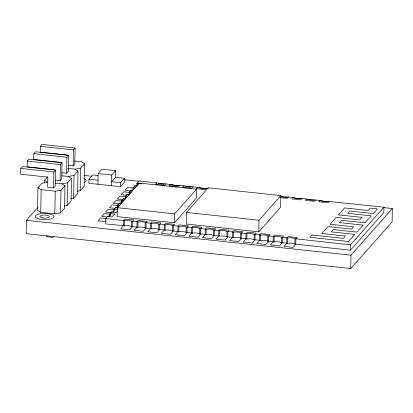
<?xml version="1.0" encoding="UTF-8"?>
<svg xmlns="http://www.w3.org/2000/svg" width="413" height="413" viewBox="0 0 413 413"><rect width="100%" height="100%" fill="white"/><g stroke="black" fill="none" stroke-linecap="round" stroke-linejoin="round"><path stroke-width="0.62" d="M20.753 168.401L20.65 174.198L47.851 177.12L47.671 187.373L53.566 188.008L55.234 186.124L55.512 170.073L22.421 166.516L20.753 168.401L53.845 171.958L55.512 170.073M55.378 180.14L60.092 180.646L61.759 178.762L62.043 162.717L28.946 159.16L27.279 161.044L27.175 166.837L54.377 169.758M37.913 207.326L26.401 220.31L26.164 233.681L350.745 268.558L392.118 221.91L392.35 208.539L384.013 207.641M61.904 172.779L66.617 173.284L68.29 171.405L68.568 155.355L35.477 151.798L33.804 153.682L33.706 159.48L60.902 162.402M47.66 176.8L44.47 180.398L47.676 182.314L41.93 183.258L37.944 187.76L37.547 210.403L40.753 212.318L54.831 213.831L60.577 212.881L64.567 208.379L64.965 185.736L61.754 183.826L55.357 183.135M68.429 165.422L73.147 165.928L74.815 164.044L75.094 147.993L42.002 144.442L40.335 146.321L40.231 152.118L67.433 155.04M40.753 212.318L41.15 189.67L37.944 187.76M44.423 182.918L44.47 180.398M46.829 235.493L46.808 236.763L52.704 237.398L53.535 236.453M53.566 188.008L53.845 171.958M54.831 213.831L55.228 191.183L60.974 190.233L64.965 185.736M60.092 180.646L60.37 164.601L62.043 162.717M60.577 212.881L60.974 190.233M66.617 173.284L66.896 157.239L68.568 155.355M64.232 205.994L67.102 205.519L67.5 182.876L71.49 178.375L68.279 176.465L61.883 175.778M71.49 178.375L71.093 201.023L67.102 205.519M73.147 165.928L73.426 149.878L75.094 147.993M70.757 198.632L73.633 198.157L74.025 175.515L78.016 171.018L74.81 169.103L67.768 168.349M78.016 171.018L77.623 193.661L73.633 198.157M77.288 191.276L80.158 190.801L80.556 168.153L84.546 163.656L81.335 161.746L74.299 160.987M84.546 163.656L84.149 186.299L80.158 190.801M98.227 175.51L92.786 174.926L88.929 179.273L88.862 183.284L120.591 186.691L124.447 182.345L124.519 178.333L115.449 177.363L111.598 181.705L120.663 182.68L124.519 178.333M97.927 184.26L98.113 173.558L101.97 169.211L115.568 170.672L115.449 177.363M208.477 188.338L205.235 188.173A4.713 1.528 1 0 1 198.823 187.481L191.637 186.712A4.713 1.528 1 0 1 185.225 186.02L178.034 185.251A4.713 1.528 1 0 1 171.627 184.559L164.436 183.79A4.713 1.528 1 0 1 158.024 183.098L139.135 180.889L136.909 183.393L137.312 183.579A4.713 1.528 1 0 1 135.495 185.628L134.87 185.695L133.058 187.739L133.461 187.925A4.713 1.528 1 0 1 131.644 189.97L131.014 190.042L129.202 192.086L129.605 192.267A4.713 1.528 1 0 1 127.787 194.316L127.158 194.389L125.346 196.433L125.748 196.614A4.713 1.528 1 0 1 123.931 198.663L123.306 198.736L121.437 200.842L121.84 201.023A4.713 1.528 1 0 1 120.023 203.072L119.393 203.144L117.581 205.189L117.984 205.369A4.713 1.528 1 0 1 116.167 207.419L115.542 207.491L113.73 209.536L114.133 209.716A4.713 1.528 1 0 1 112.315 211.766L111.686 211.838L109.873 213.882L110.276 214.063A4.713 1.528 1 0 1 108.459 216.113L107.834 216.185L105.728 218.554L105.635 223.903L124.819 225.787A4.713 1.528 1 0 1 131.231 226.474L138.417 227.248A4.713 1.528 1 0 1 144.829 227.935L152.02 228.709A4.713 1.528 1 0 1 158.427 229.396L165.618 230.17A4.713 1.528 1 0 1 172.03 230.857L179.412 231.652A4.713 1.528 1 0 1 185.824 232.343L193.016 233.113A4.713 1.528 1 0 1 199.427 233.804L206.614 234.574A4.713 1.528 1 0 1 213.025 235.265L220.212 236.035A4.713 1.528 1 0 1 226.623 236.726L233.815 237.496A4.713 1.528 1 0 1 240.227 238.187L247.413 238.962A4.713 1.528 1 0 1 253.825 239.648L261.011 240.423A4.713 1.528 1 0 1 267.423 241.109L274.614 241.884A4.713 1.528 1 0 1 281.026 242.57L288.212 243.345A4.713 1.528 1 0 1 294.624 244.031L350.43 250.211L383.832 212.54L383.925 207.192L327.829 201.348A4.713 1.528 1 0 1 321.417 200.656L314.231 199.887A4.713 1.528 1 0 1 307.819 199.195L300.628 198.421A4.713 1.528 1 0 1 294.221 197.734L287.03 196.96A4.713 1.528 1 0 1 280.618 196.273M109.832 216.257L109.873 213.882M111.525 185.721L111.711 175.019L115.568 170.672M113.689 211.91L113.73 209.536M117.519 207.718L117.364 216.634L174.482 222.772L196.325 198.142L196.48 189.226L139.362 183.088L117.519 207.718L174.637 213.857L196.48 189.226M117.55 206.97L117.581 205.189M117.808 207.269L117.85 204.889L120.116 205.132M120.591 186.691L120.663 182.68M121.396 203.222L121.437 200.842M124.277 225.906L124.37 220.557L124.912 220.439A4.713 1.528 1 0 1 131.324 221.125L138.51 221.9A4.713 1.528 1 0 1 144.922 222.586L152.113 223.361A4.713 1.528 1 0 1 158.525 224.047L165.711 224.822A4.713 1.528 1 0 1 172.123 225.508L179.51 226.303A4.713 1.528 1 0 1 185.917 226.99L193.108 227.764A4.713 1.528 1 0 1 199.52 228.456L206.706 229.225A4.713 1.528 1 0 1 213.118 229.917L220.31 230.686A4.713 1.528 1 0 1 226.716 231.378L233.908 232.147A4.713 1.528 1 0 1 240.32 232.839L247.506 233.608A4.713 1.528 1 0 1 253.918 234.3L261.104 235.069A4.713 1.528 1 0 1 267.516 235.761L274.707 236.53A4.713 1.528 1 0 1 281.119 237.222L288.305 237.996A4.713 1.528 1 0 1 294.717 238.683L350.523 244.857L383.925 207.192M125.315 198.214L125.346 196.433M129.161 194.466L129.202 192.086M129.424 194.167L129.465 191.787L131.732 192.03M131.479 226.68L131.571 221.332M133.022 189.526L133.058 187.739M136.868 185.773L136.909 183.393M137.875 227.372L137.968 222.018M145.077 228.141L145.175 222.793M151.478 228.833L151.571 223.479M158.68 229.607L158.773 224.254M165.076 230.294L165.169 224.946M172.278 231.068L172.371 225.715M174.482 222.772L174.637 213.857M178.875 231.776L178.968 226.427M186.077 232.55L186.17 227.202M186.469 212.447L186.268 224.037L258.801 231.832L280.644 207.202L280.845 195.612L208.312 187.817L186.469 212.447L259.003 220.243L280.845 195.612M192.473 233.237L192.566 227.888M199.675 234.011L199.768 228.663M206.072 234.698L206.164 229.349M213.273 235.472L213.366 230.124M219.675 236.159L219.768 230.81M226.876 236.933L226.969 231.585M233.273 237.62L233.366 232.271M240.474 238.394L240.567 233.046M246.871 239.081L246.964 233.732M254.072 239.855L254.165 234.507M258.801 231.832L259.003 220.243M260.469 240.542L260.567 235.193M267.676 241.316L267.769 235.968M274.072 242.003L274.165 236.654M281.274 242.777L281.367 237.429M287.67 243.464L287.763 238.115M294.872 244.238L294.965 238.89M350.43 250.211L350.523 244.857M350.745 268.558L350.978 255.188L392.35 208.539M59.916 162.98L60.716 162.082M117.426 210.966L115.955 212.618L111.422 212.132M156.837 182.794L155.551 184.239L164.622 185.215L165.907 183.764M170.44 184.255L169.154 185.7L178.22 186.676L179.505 185.225M184.038 185.716L182.752 187.161L191.818 188.137L193.103 186.686M197.636 187.177L196.351 188.622L205.421 189.598L206.706 188.147M288.501 196.939L287.216 198.39L280.566 197.672M293.034 197.424L291.748 198.875L300.814 199.851L302.099 198.4M306.632 198.885L305.346 200.336L314.412 201.312L315.697 199.861M320.23 200.351L318.95 201.797L328.015 202.773L329.3 201.322M74.81 169.103L80.556 168.153M68.279 176.465L74.025 175.515M61.754 183.826L67.5 182.876M40.335 146.321L73.426 149.878M33.804 153.682L66.896 157.239M27.279 161.044L60.37 164.601M98.113 173.558L111.711 175.019M83.808 175.386L92.145 176.279M124.22 179.727L138.974 181.312M158.215 183.382L163.992 184.002M171.044 184.761L178.101 185.514M185.158 186.273L190.93 186.893M199.273 187.791L205.684 188.483M280.737 196.547L287.149 197.233M293.566 197.925L300.623 198.684M307.675 199.438L314.092 200.129M321.149 200.888L328.206 201.647M137.178 183.093L141.711 183.584M88.929 179.273L97.995 180.244M134.607 185.995L136.873 186.237M133.322 187.44L135.588 187.683M133.275 188.034L127.56 187.419L124.994 190.321L130.704 190.935M130.751 190.341L133.017 190.584M129.419 192.381L123.709 191.766L121.138 194.668L126.853 195.277M126.899 194.683L129.166 194.931M125.614 196.134L127.88 196.376M125.567 196.727L119.853 196.113L117.282 199.009L122.997 199.624M41.15 189.67L55.228 191.183M123.043 199.03L125.309 199.273M121.701 200.542L123.967 200.785M121.711 201.074L116.001 200.46L113.43 203.356L119.14 203.97M119.135 203.439L121.401 203.686M117.803 205.483L112.088 204.869L109.517 207.765L115.232 208.379M115.279 207.785L118.113 208.09M113.993 209.236L117.395 209.603M113.947 209.83L108.237 209.215L105.666 212.112L111.376 212.726M110.137 213.583L114.669 214.068L112.104 216.964L107.571 216.479M110.09 214.177L104.381 213.562L101.81 216.458L106.89 217.006M106.239 218.523L100.524 217.909L97.958 220.805L106.208 221.693M105.728 218.554L124.37 220.557M26.401 220.31L350.978 255.188M84.051 178.524A9.427 3.051 1 0 1 83.875 182.448M123.435 220.459L123.337 225.808L120.642 228.848L129.708 229.824L132.408 226.783L132.501 221.435L133.786 219.984L124.716 219.009L123.435 220.459M137.033 221.92L136.94 227.269L134.24 230.309L143.306 231.285L146.006 228.244L146.099 222.896L147.384 221.445L138.319 220.47L137.033 221.92M150.631 223.381L150.538 228.73L147.839 231.77L156.909 232.746L159.604 229.705L159.697 224.357L160.982 222.906L151.917 221.931L150.631 223.381M164.235 224.842L164.137 230.191L161.442 233.231L170.507 234.207L173.207 231.166L173.3 225.818L174.585 224.367L165.515 223.392L164.235 224.842M178.029 226.324L177.936 231.672L175.236 234.718L184.306 235.689L187.001 232.648L187.094 227.3L188.38 225.849L179.314 224.879L178.029 226.324M191.627 227.785L191.534 233.133L188.839 236.179L197.904 237.15L200.604 234.109L200.697 228.761L201.978 227.31L192.912 226.339L191.627 227.785M205.23 229.246L205.137 234.594L202.437 237.64L211.502 238.616L214.202 235.57L214.295 230.222L215.581 228.771L206.515 227.8L205.23 229.246M218.828 230.707L218.735 236.06L216.035 239.101L225.106 240.077L227.8 237.031L227.893 231.683L229.179 230.232L220.114 229.261L218.828 230.707M232.426 232.168L232.333 237.521L229.638 240.562L238.704 241.538L241.399 238.492L241.497 233.144L242.777 231.698L233.712 230.722L232.426 232.168M246.029 233.634L245.936 238.982L243.236 242.023L252.302 242.999L255.002 239.953L255.095 234.605L256.38 233.159L247.315 232.183L246.029 233.634M259.627 235.095L259.534 240.443L256.834 243.484L265.9 244.46L268.6 241.414L268.693 236.066L269.978 234.62L260.913 233.644L259.627 235.095M273.225 236.556L273.132 241.904L270.438 244.945L279.503 245.921L282.198 242.88L282.296 237.527L283.576 236.081L274.511 235.105L273.225 236.556M286.829 238.017L286.736 243.365L284.036 246.406L293.101 247.382L295.801 244.341L295.894 238.988L297.179 237.542L288.114 236.566L286.829 238.017M312.083 235.018L310.024 237.336L348.557 241.476L354.839 234.388L331.267 231.858L333.327 229.54L356.899 232.07L363.048 225.137L339.476 222.602L341.53 220.284L365.102 222.819L371.272 215.865L347.7 213.33L349.754 211.012L373.326 213.547L377.441 208.911L370.187 208.131L368.133 210.449L344.556 207.915L338.392 214.868L361.964 217.403L359.754 219.897L336.177 217.362L330.064 224.254L353.642 226.789L351.582 229.107L328.01 226.572L321.846 233.526L345.418 236.06L343.363 238.378L312.083 235.018M39.798 219.102A9.427 3.051 1 0 0 54.046 216.748A9.427 3.051 1 0 0 40.03 213.82A9.427 3.051 1 0 0 39.798 219.102M42.209 217.832A4.713 1.528 1 0 0 49.338 216.649A4.713 1.528 1 0 0 42.327 215.188A4.713 1.528 1 0 0 42.209 217.832"/></g></svg>
